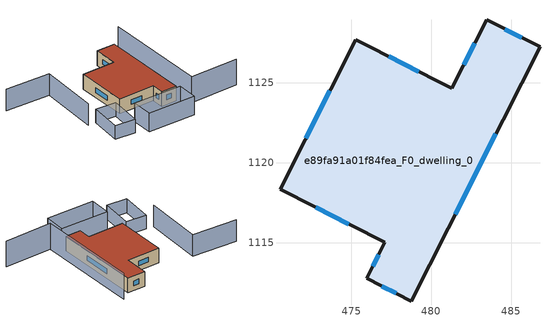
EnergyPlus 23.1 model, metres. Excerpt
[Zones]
e89fa91a01f84fea_F0_dwelling_0
 floor ground (EU_floor_Construction): 486.81,1127.25 478.77,1111.34 475.95,1112.76 477.09,1115.02 470.53,1118.34 475.28,1127.71 481.3,1124.66 483.47,1128.95 z0
 wall outside (EU_wall_Construction): 470.53,1118.34 477.09,1115.02 475.95,1112.76 478.77,1111.34 486.81,1127.25 483.47,1128.95 481.3,1124.66 475.28,1127.71 470.53,1118.34 z0:3
 window (EU_Window_Construction): 472.78,1117.2 474.85,1116.16 / 473.65,1124.5 472.16,1121.55 / 479.24,1125.71 477.34,1126.67 / 482.73,1127.48 482.04,1126.13 / 485.67,1127.83 484.61,1128.37 / 481.52,1116.79 484.06,1121.81 / 476.92,1112.28 477.8,1111.83 / 476.7,1114.25 476.34,1113.54 z1.03:1.97
 roof outside (EU_roof_Construction): 478.77,1111.34 486.81,1127.25 483.47,1128.95 481.3,1124.66 475.28,1127.71 470.53,1118.34 477.09,1115.02 475.95,1112.76 z3
shading: 477.94,1110.16 475.91,1106.4 / 475.91,1106.4 467.33,1111.04 / 467.33,1111.04 469.36,1114.8 / 469.36,1114.8 477.94,1110.16 z0:3.8; 488.18,1104.23 479.46,1108.61 / 479.46,1108.61 488.95,1127.51 z0:5.3; 462.52,1115.36 465.98,1120.81 / 465.98,1120.81 469.46,1118.59 / 469.46,1118.59 466,1113.14 / 466,1113.14 462.52,1115.36 z0:2.8; 462.83,1136.74 470.77,1132.19 / 470.77,1132.19 464.73,1121.64 z0:4.4
[Building]
EU S2 Campaign: North Axis=0; Terrain=City; Solar Distribution=FullExterior
[Site:Location]
Cape.Town.Intl.AP: Latitude=-33.965; Longitude=18.602; Time Zone=2; Elevation=46
[SizingPeriod:WeatherFileDays]
AnnualSizingPeriod: Begin Month=1; Begin Day of Month=1; End Month=12; End Day of Month=31; Day of Week for Start Day=Monday; Use Weather File Daylight Saving Period=No; Use Weather File Rain and Snow Indicators=No
[MATERIAL]
EU_InternalMass_Material: Roughness=MediumRough; Thickness=0.1; Conductivity=1; Density=1800; Specific Heat=900; Thermal Absorptance=0.9; Solar Absorptance=0.7; Visible Absorptance=0.7
[MATERIAL:NOMASS] Roughness=MediumRough; Thermal Absorptance=0.9; Solar Absorptance=0.7; Visible Absorptance=0.7
Name | Thermal Resistance
EU_wall_NoMass | 0.493876
EU_roof_NoMass | 0.449382
EU_floor_NoMass | 1.25
[WINDOWMATERIAL:SIMPLEGLAZINGSYSTEM]
EU_Window_SimpleGlazing: UFactor=4.4; Solar Heat Gain Coefficient=0.85; Visible Transmittance=0.85
[CONSTRUCTION]
EU_wall_Construction: EU_wall_NoMass
EU_roof_Construction: EU_roof_NoMass
EU_floor_Construction: EU_floor_NoMass
EU_Window_Construction: EU_Window_SimpleGlazing
EU_InternalMass_Construction: EU_InternalMass_Material
[ZONE]
e89fa91a01f84fea_F0_dwelling_0: Type=1; Multiplier=1; Ceiling Height=autocalculate; Volume=408.86; Floor Area=autocalculate; Part of Total Floor Area=Yes
[INTERNALMASS]
e89fa91a01f84fea_F0_dwelling_0_EU_InternalMass: Construction=EU_InternalMass_Construction; Zone or ZoneList=e89fa91a01f84fea_F0_dwelling_0; Surface Area=136.287
[OTHEREQUIPMENT]
EU_Step8_InternalGain_e89fa91a01f84fea_F0_dwelling_0_f000: Fuel Type=Electricity; Zone or ZoneList or Space or SpaceList=e89fa91a01f84fea_F0_dwelling_0; Schedule=EU_Step8_GainSchedule_e89fa91a01f84fea_F0_dwelling_0_f000; Design Level Calculation Method=Watts/Area; Power per Zone Floor Area=1; Fraction Latent=0; Fraction Radiant=0; Fraction Lost=0; Carbon Dioxide Generation Rate=0; EndUse Subcategory=EU_Step8_InternalGains
[ZONEVENTILATION:DESIGNFLOWRATE]
EU_ConstantAir_e89fa91a01f84fea_F0_dwelling_0: Zone or ZoneList or Space or SpaceList=e89fa91a01f84fea_F0_dwelling_0; Schedule=EU_AlwaysOn; Design Flow Rate Calculation Method=AirChanges/Hour; Air Changes per Hour=0.64; Ventilation Type=Natural; Fan Pressure Rise=0; Fan Total Efficiency=1; Constant Term Coefficient=1; Temperature Term Coefficient=0; Velocity Term Coefficient=0; Velocity Squared Term Coefficient=0; Minimum Indoor Temperature=-100; Maximum Indoor Temperature=100; Delta Temperature=-100; Minimum Outdoor Temperature=-100; Maximum Outdoor Temperature=100; Maximum Wind Speed=40
[HVACTEMPLATE:THERMOSTAT]
EU_HeatOnly_e89fa91a01f84fea_F0_dwelling_0: Constant Heating Setpoint=20; Constant Cooling Setpoint=50
[HVACTEMPLATE:ZONE:IDEALLOADSAIRSYSTEM]
e89fa91a01f84fea_F0_dwelling_0: Template Thermostat=EU_HeatOnly_e89fa91a01f84fea_F0_dwelling_0; System Availability Schedule=EU_AlwaysOn; Maximum Heating Supply Air Temperature=50; Minimum Cooling Supply Air Temperature=13; Maximum Heating Supply Air Humidity Ratio=0.0156; Minimum Cooling Supply Air Humidity Ratio=0.0077; Heating Limit=NoLimit; Cooling Limit=NoLimit; Heating Availability Schedule=EU_AlwaysOn; Cooling Availability Schedule=EU_CoolingOff; Dehumidification Control Type=ConstantSensibleHeatRatio; Cooling Sensible Heat Ratio=0.7; Dehumidification Setpoint=60; Humidification Control Type=None; Humidification Setpoint=30; Outdoor Air Method=None; Outdoor Air Flow Rate per Person=0.00944; Outdoor Air Flow Rate per Zone Floor Area=0; Outdoor Air Flow Rate per Zone=0; Demand Controlled Ventilation Type=None; Outdoor Air Economizer Type=NoEconomizer; Heat Recovery Type=None; Sensible Heat Recovery Effectiveness=0.7; Latent Heat Recovery Effectiveness=0.65
[SIZING:ZONE]
e89fa91a01f84fea_F0_dwelling_0: Zone Cooling Design Supply Air Temperature Input Method=SupplyAirTemperature; Zone Cooling Design Supply Air Temperature=13; Zone Heating Design Supply Air Temperature Input Method=SupplyAirTemperature; Zone Heating Design Supply Air Temperature=50; Zone Cooling Design Supply Air Humidity Ratio=0.008; Zone Heating Design Supply Air Humidity Ratio=0.008; Cooling Design Air Flow Method=DesignDay; Cooling Design Air Flow Rate=0; Cooling Minimum Air Flow per Zone Floor Area=0.000762; Cooling Minimum Air Flow=0; Cooling Minimum Air Flow Fraction=0.2; Heating Design Air Flow Method=DesignDay; Heating Design Air Flow Rate=0; Heating Maximum Air Flow per Zone Floor Area=0.002032; Heating Maximum Air Flow=0.141576; Heating Maximum Air Flow Fraction=0.3; Account for Dedicated Outdoor Air System=No; Dedicated Outdoor Air System Control Strategy=NeutralSupplyAir; Dedicated Outdoor Air Low Setpoint Temperature for Design=autosize; Dedicated Outdoor Air High Setpoint Temperature for Design=autosize; Zone Load Sizing Method=Sensible Load Only No Latent Load; Zone Latent Cooling Design Supply Air Humidity Ratio Input Method=HumidityRatioDifference; Zone Cooling Design Supply Air Humidity Ratio Difference=0.005; Zone Latent Heating Design Supply Air Humidity Ratio Input Method=HumidityRatioDifference; Zone Humidification Design Supply Air Humidity Ratio Difference=0.005
[SCHEDULE:CONSTANT]
Name | Hourly Value
EU_AlwaysOn | 1
EU_CoolingOff | 0
[SCHEDULE:FILE]
EU_Step8_GainSchedule_e89fa91a01f84fea_F0_dwelling_0_f000: File=../../schedules/e89fa91a01f84fea/e89fa91a01f84fea_F0_dwelling_0_f000_gain.csv; Column Number=1; Rows to Skip at Top=0; Number of Hours of Data=8760; Column Separator=Comma; Interpolate to Timestep=No; Minutes per Item=60; Adjust Schedule for Daylight Savings=Yes
